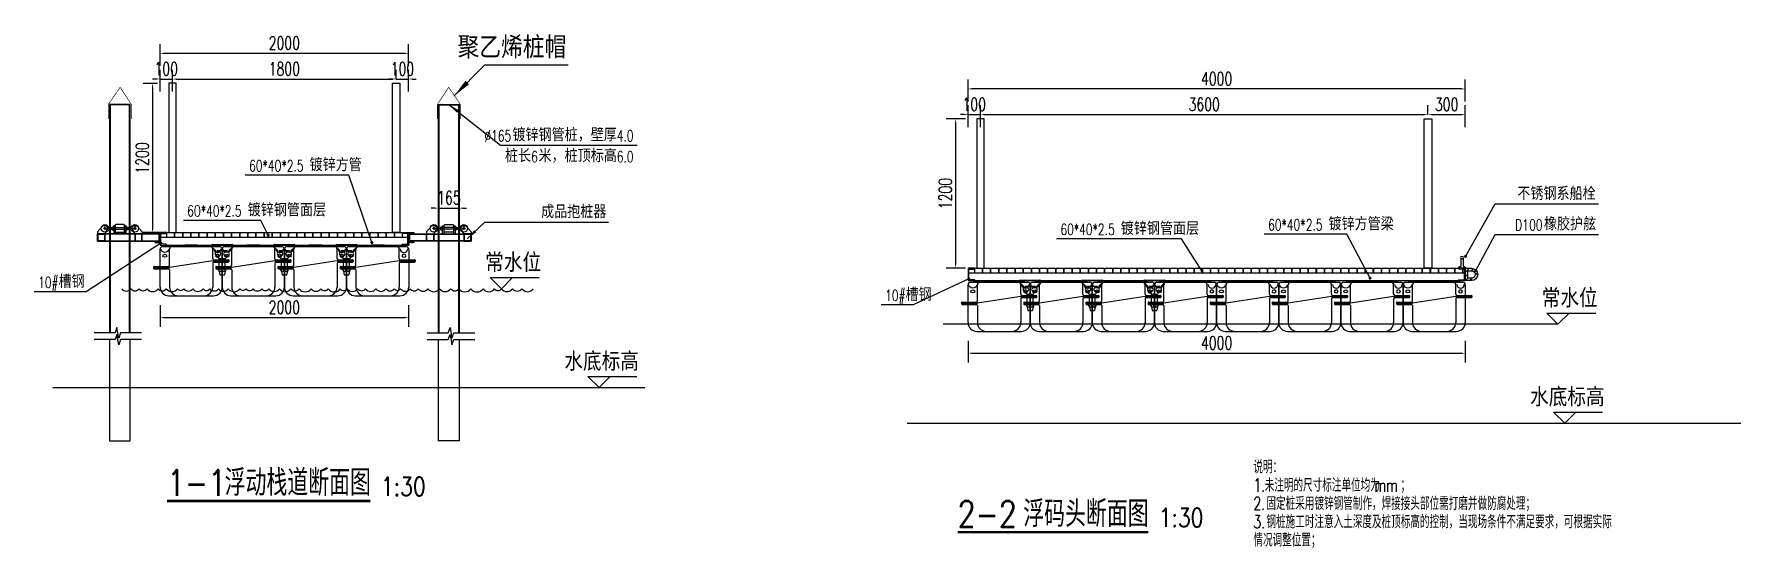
# Model space of a CAD drawing. Header units: millimetres. Extents: x 7263 to 319917, y -161937 to 156976.
# Drawn here: x 95591 to 109321, y 8465 to 12595 of the extents above; entities that cross this region are included whole.
import ezdxf

# ---------------------------------------------------------------- set-up
doc = ezdxf.new("R2010")
doc.units = ezdxf.units.MM
doc.header["$LTSCALE"] = 1000
doc.linetypes.add('ACAD_ISO03W100', pattern=[30, 12, -18])
for name, color, linetype in [('00-HATCH(填充)', 250, 'Continuous'), ('DIM_ELEV', 3, 'Continuous'), ('DIM_LEAD', 3, 'Continuous'), ('DIM_SYMB', 3, 'Continuous'), ('L-WATER水景', 5, 'Continuous'), ('PUB_DIM', 3, 'Continuous'), ('PUB_TEXT', 7, 'Continuous'), ('W-PLASTIC_RAILINGS塑木栏杆', 6, 'Continuous'), ('W-STEEL_FRAME钢架', 3, 'Continuous'), ('W-STEEL_KEEL钢龙骨', 5, 'Continuous'), ('ZJ', 251, 'Continuous'), ('水位', 102, 'Continuous'), ('钢架', 90, 'Continuous')]:
    doc.layers.add(name, color=color, linetype=linetype)
doc.styles.add('_TCH_DIM', font='SIMPLEX.shx', dxfattribs={"bigfont": 'hztxt.shx'})
doc.styles.get("Standard").update_dxf_attribs({"font": 'simplex.shx', "width": 0.8, "bigfont": 'hztxt.shx'})
doc.styles.add('STANDARD_T3', font='simplex.shx', dxfattribs={"width": 0.7, "bigfont": 'hztxt.shx'})
doc.dimstyles.new('W&&30', dxfattribs={"dimtxt": 105, "dimasz": 30, "dimexe": 75, "dimexo": 90, "dimgap": 30, "dimtad": 1, "dimdec": 0, "dimzin": 0, "dimdsep": 46, "dimtxsty": 'STANDARD_T3', "dimcen": 0.09, "dimclrd": 1, "dimclre": 1, "dimclrt": 7, "dimazin": 2, "dimtfac": 1, "dimtdec": 0, "dimtix": 1, "dimtmove": 2, "dimatfit": 3, "dimfxl": 0, "dimtolj": 1, "dimtzin": 0, "dimarcsym": 0})

# ---------------------------------------------------------------- blocks, each defined once
blk = doc.blocks.new('$matou$00000005')
for p, q in [((-250, 31, 0), (-250, 171, 0)), ((-230, 191, 0), (230, 191, 0)), ((-209, 193, 0), (208, 193, 0)), ((-209, 193, 0), (-209, 191, 0)), ((-174, 41, 0), (-174, 171, 0)), ((174, 95, 0), (174, 171, 0)), ((208, 193, 0), (208, 191, 0)), ((250, 171, 0), (250, 85, 0)), ((-302, 22, 0), (-174, 22, 0)), ((-298, 31, 0), (-184, 31, 0)), ((-298, 13, 0), (-184, 13, 0)), ((-250, -134, 0), (-250, 13, 0)), ((174, 76, 0), (-174, 22, 0)), ((-174, 3, 0), (-174, -134, 0)), ((174, 76, 0), (302, 76, 0)), ((174, 57, 0), (174, -134, 0)), ((184, 85, 0), (298, 85, 0)), ((184, 67, 0), (298, 67, 0)), ((250, 67, 0), (250, -134, 0)), ((-180, -204, 0), (180, -204, 0))]:
    blk.add_line(p, q)
at = {"ltscale": 0.5}
for p, q in [((-302, 27, 0), (-302, 17, 0)), ((302, 81, 0), (302, 71, 0))]:
    blk.add_line(p, q, dxfattribs=at)
for centre, radius, start, end in [((-230, 171, 0), 20, 90, 180), ((0, -1972, 0), 2175, 84.5043, 95.4957), ((-154, 171, 0), 20, 90, 180), ((154, 171, 0), 20, 0, 90), ((230, 171, 0), 20, 0, 90), ((-298, 17, 0), 4, 180, 270), ((-184, 41, 0), 10, 270, 0), ((-184, 3, 0), 10, 0, 90), ((184, 95, 0), 10, 180, 270), ((184, 57, 0), 10, 90, 180), ((298, 71, 0), 4, 270, 0), ((-180, -134, 0), 70, 180, 270), ((-104, -134, 0), 70, 180, 270), ((104, -134, 0), 70, 270, 0), ((180, -134, 0), 70, 270, 0)]:
    blk.add_arc(centre, radius, start, end)
for centre, start, end in [((-298, 27, 0), 90, 180), ((298, 81, 0), 0, 90)]:
    blk.add_arc(centre, 4, start, end, dxfattribs=at)
at = {"extrusion": (0, 0, -1)}
blk.add_ellipse((-212, 171, 0), major_axis=(-30.4, 0), ratio=0.921809, start_param=3.141593, end_param=6.283185, dxfattribs=at)
blk.add_ellipse((212, 172, 0), major_axis=(30.4, 0.1), ratio=0.921809, start_param=3.141593, end_param=6.283185)
blk.add_ellipse((-212, 117, 0), major_axis=(-16, 0), ratio=0.75)
blk.add_ellipse((212, 117, 0), major_axis=(16, 0), ratio=0.75, dxfattribs=at)
blk = doc.blocks.new('*U68')
blk.add_blockref('$matou$00000005', (0, 0, 0))
blk = doc.blocks.new('*U69')
at = {"color": 0, "linetype": 'ByBlock', "lineweight": -2, "transparency": 16777216}
for p in [(0, 0), (500, 0), (1000, 0), (1500, 0), (2000, 0), (2500, 0), (3000, 0), (3500, 0)]:
    blk.add_blockref('*U68', p, dxfattribs=at)
blk = doc.blocks.new('*U70')
for p, q in [((-86, 105), (-56, 78)), ((-79, 122), (79, 122)), ((-52, 58), (-52, 70)), ((-49, 31), (-28, 14)), ((-43, 75), (42, 75)), ((-24, -92), (-24, 6)), ((-19, 11), (19, 11)), ((24, -92), (24, 6)), ((49, 31), (28, 14)), ((52, 58), (52, 70)), ((86, 105), (56, 78)), ((-29, -83), (-29, -77)), ((-26, -74), (-24, -74)), ((-24, -92), (-18, -120)), ((-24, -92), (24, -92)), ((-16, -122), (16, -122)), ((-6, -83), (-6, -78)), ((6, -83), (6, -78)), ((24, -92), (18, -120)), ((26, -74), (24, -74)), ((29, -83), (29, -77))]:
    blk.add_line(p, q)
at = {"ltscale": 0.1}
for p, q in [((-18, -120), (-18, -122)), ((-18, -122), (-16, -122)), ((16, -122), (18, -122)), ((18, -120), (18, -122))]:
    blk.add_line(p, q, dxfattribs=at)
for centre, radius, start, end in [((-79, 112), 10, 90, 228.0009), ((-44, 48), 13.5, 126.5657, 231), ((-62, 70), 10, 0, 48.0009), ((-35, 32), 31.4, 56.4166, 122.8531), ((-43, 38), 10, 184.1479, 231), ((-34, 63), 31.4, 236.1381, 303.5569), ((-34, 6), 10, 0, 51), ((-25, 48), 13.5, 308.3696, 51.9011), ((25, 48), 13.5, 128.0989, 231.6304), ((35, 32), 31.3, 57.1287, 123.6019), ((34, 63), 31.4, 236.4385, 303.8665), ((34, 6), 10, 129, 180), ((42, 38), 10, 309, 355.8521), ((62, 70), 10, 131.9991, 180), ((44, 48), 13.5, 309, 53.4343), ((79, 112), 10, 311.9991, 90), ((-26, -77), 3, 90, 180), ((-16, -120), 2.5, 191.3099, 270), ((-3, -78), 3, 115.3769, 180), ((0, -84), 10, 64.6231, 115.3769), ((3, -78), 3, 0, 64.6231), ((16, -120), 2.5, 270, 348.6901), ((26, -77), 3, 0, 90)]:
    blk.add_arc(centre, radius, start, end)
for centre, major_axis, start_param, end_param in [((-23, -83), (0, -9), 4.712389, 6.115737), ((0, -83), (0, 9), 1.570796, 4.712389)]:
    blk.add_ellipse(centre, major_axis=major_axis, ratio=0.666667, start_param=start_param, end_param=end_param)
at = {"extrusion": (0, 0, -1)}
blk.add_ellipse((23, -83), major_axis=(0, -9), ratio=0.666667, start_param=4.712389, end_param=6.115737, dxfattribs=at)
blk = doc.blocks.new('*U97')
at = {"color": 0, "linetype": 'ByBlock', "lineweight": -2, "transparency": 16777216}
for p in [(0, 0), (500, 0), (1000, 0)]:
    blk.add_blockref('*U70', p, dxfattribs=at)
blk = doc.blocks.new('*D113')
at = {"color": 1, "lineweight": -2, "transparency": 16777216}
for p, q in [((103104, 10130), (103104, 9955)), ((103134, 10030), (107074, 10030)), ((107104, 10130), (107104, 9955))]:
    blk.add_line(p, q, dxfattribs=at)
at = {"color": 1, "transparency": 16777216}
for points in [[(103134, 10035), (103134, 10025), (103104, 10030)], [(107074, 10035), (107074, 10025), (107104, 10030)]]:
    blk.add_solid(points, dxfattribs=at)
at = {"layer": 'Defpoints', "color": 0, "transparency": 16777216}
for p in [(103104, 10713, 0), (107104, 10713, 0), (107104, 10030)]:
    blk.add_point(p, dxfattribs=at)
at = {"color": 7, "transparency": 16777216, "insert": (105104, 10113), "char_height": 105, "attachment_point": 5, "style": 'STANDARD_T3'}
blk.add_mtext('\\A1;4000', dxfattribs=at)
blk = doc.blocks.new('*D114')
at = {"color": 1, "lineweight": -2, "transparency": 16777216}
for p, q in [((103204, 11938), (103204, 12023)), ((103234, 11948), (106774, 11948)), ((106804, 11948), (106804, 12023))]:
    blk.add_line(p, q, dxfattribs=at)
at = {"color": 1, "transparency": 16777216}
for points in [[(103234, 11953), (103234, 11943), (103204, 11948)], [(106774, 11953), (106774, 11943), (106804, 11948)]]:
    blk.add_solid(points, dxfattribs=at)
at = {"layer": 'Defpoints', "color": 0, "transparency": 16777216}
for p in [(106804, 11948), (103204, 11848), (106804, 11913, 0)]:
    blk.add_point(p, dxfattribs=at)
at = {"color": 7, "transparency": 16777216, "insert": (105004, 12030), "char_height": 105, "attachment_point": 5, "style": 'STANDARD_T3'}
blk.add_mtext('\\A1;3600', dxfattribs=at)
blk = doc.blocks.new('*D150')
at = {"color": 1, "lineweight": -2, "transparency": 16777216}
for p, q in [((106804, 11948), (106804, 12023)), ((106834, 11948), (107074, 11948)), ((107104, 11848), (107104, 12023))]:
    blk.add_line(p, q, dxfattribs=at)
at = {"color": 1, "transparency": 16777216}
for points in [[(106834, 11953), (106834, 11943), (106804, 11948)], [(107074, 11953), (107074, 11943), (107104, 11948)]]:
    blk.add_solid(points, dxfattribs=at)
at = {"layer": 'Defpoints', "color": 0, "transparency": 16777216}
for p in [(107104, 11948), (106804, 11913, 0), (107104, 10713, 0)]:
    blk.add_point(p, dxfattribs=at)
at = {"color": 7, "transparency": 16777216, "insert": (106954, 12030), "char_height": 105, "attachment_point": 5, "style": 'STANDARD_T3'}
blk.add_mtext('\\A1;300', dxfattribs=at)
blk = doc.blocks.new('*D151')
at = {"color": 1, "lineweight": -2, "transparency": 16777216}
for p, q in [((103074, 11948), (103044, 11948)), ((103104, 11848), (103104, 12023)), ((103104, 11948), (103204, 11948)), ((103204, 11848), (103204, 12023)), ((103234, 11948), (103264, 11948))]:
    blk.add_line(p, q, dxfattribs=at)
at = {"color": 1, "transparency": 16777216}
for points in [[(103074, 11953), (103074, 11943), (103104, 11948)], [(103234, 11953), (103234, 11943), (103204, 11948)]]:
    blk.add_solid(points, dxfattribs=at)
at = {"layer": 'Defpoints', "color": 0, "transparency": 16777216}
for p in [(103204, 11948), (103104, 10713, 0), (103204, 10713, 0)]:
    blk.add_point(p, dxfattribs=at)
at = {"color": 7, "transparency": 16777216, "insert": (103154, 12030), "char_height": 105, "attachment_point": 5, "style": 'STANDARD_T3'}
blk.add_mtext('\\A1;100', dxfattribs=at)
blk = doc.blocks.new('*D152')
at = {"color": 1, "lineweight": -2, "transparency": 16777216}
for p, q in [((103084, 11913), (102929, 11913)), ((103004, 11883), (103004, 10743)), ((103084, 10713), (102929, 10713))]:
    blk.add_line(p, q, dxfattribs=at)
at = {"color": 1, "transparency": 16777216}
for points in [[(102999, 11883), (103009, 11883), (103004, 11913)], [(102999, 10743), (103009, 10743), (103004, 10713)]]:
    blk.add_solid(points, dxfattribs=at)
at = {"layer": 'Defpoints', "color": 0, "transparency": 16777216}
for p in [(103174, 11913, 0), (103004, 10713), (103174, 10713, 0)]:
    blk.add_point(p, dxfattribs=at)
at = {"color": 7, "transparency": 16777216, "insert": (102922, 11313), "char_height": 105, "attachment_point": 5, "rotation": 90, "style": 'STANDARD_T3'}
blk.add_mtext('\\A1;1200', dxfattribs=at)
blk = doc.blocks.new('*D112')
at = {"color": 1, "lineweight": -2, "transparency": 16777216}
for p, q in [((103104, 12054), (103104, 12229)), ((107104, 12054), (107104, 12229)), ((107074, 12154), (103134, 12154))]:
    blk.add_line(p, q, dxfattribs=at)
at = {"color": 1, "transparency": 16777216}
for points in [[(103134, 12159), (103134, 12149), (103104, 12154)], [(107074, 12159), (107074, 12149), (107104, 12154)]]:
    blk.add_solid(points, dxfattribs=at)
at = {"layer": 'Defpoints', "color": 0, "transparency": 16777216}
for p in [(103104, 12154), (103104, 10713, 0), (107104, 10713, 0)]:
    blk.add_point(p, dxfattribs=at)
at = {"color": 7, "transparency": 16777216, "insert": (105104, 12236), "char_height": 105, "attachment_point": 5, "style": 'STANDARD_T3'}
blk.add_mtext('\\A1;4000', dxfattribs=at)
blk = doc.blocks.new('*U98')
at = {"layer": 'W-STEEL_KEEL钢龙骨'}
blk.add_lwpolyline([(-30, 20), (30, 20), (30, -20), (-30, -20)], close=True, dxfattribs=at)
blk = doc.blocks.new('*U99')
at = {"layer": 'W-STEEL_KEEL钢龙骨', "color": 0, "linetype": 'ByBlock', "lineweight": -2, "transparency": 16777216}
for p in [(0, 0), (65.5, 0), (131, 0), (196.5, 0), (262, 0), (327.5, 0), (393, 0), (458.5, 0), (524, 0), (589.5, 0), (655, 0), (720.5, 0), (786, 0), (851.5, 0), (917, 0), (982.5, 0), (1048, 0), (1113.5, 0), (1179, 0), (1244.5, 0), (1310, 0), (1375.5, 0), (1441, 0), (1506.5, 0), (1572, 0), (1637.5, 0), (1703, 0), (1768.5, 0), (1834, 0), (1899.5, 0), (1965, 0), (2030.5, 0), (2096, 0), (2161.5, 0), (2227, 0), (2292.5, 0), (2358, 0), (2423.5, 0), (2489, 0), (2554.5, 0), (2620, 0), (2685.5, 0), (2751, 0), (2816.5, 0), (2882, 0), (2947.5, 0), (3013, 0), (3078.5, 0), (3144, 0), (3209.5, 0), (3275, 0), (3340.5, 0), (3406, 0), (3471.5, 0), (3537, 0), (3602.5, 0), (3668, 0), (3733.5, 0), (3799, 0), (3864.5, 0)]:
    blk.add_blockref('*U98', p, dxfattribs=at)
blk = doc.blocks.new('*U159')
blk.add_blockref('$matou$00000005', (0, 0, 0))
blk = doc.blocks.new('*U160')
at = {"color": 0, "linetype": 'ByBlock', "lineweight": -2, "transparency": 16777216}
for p in [(0, 0), (500, 0), (1000, 0), (1500, 0)]:
    blk.add_blockref('*U159', p, dxfattribs=at)
blk = doc.blocks.new('*U161')
for p, q in [((-86, 105), (-56, 78)), ((-79, 122), (79, 122)), ((-52, 58), (-52, 70)), ((-49, 31), (-28, 14)), ((-43, 75), (42, 75)), ((-24, -92), (-24, 6)), ((-19, 11), (19, 11)), ((24, -92), (24, 6)), ((49, 31), (28, 14)), ((52, 58), (52, 70)), ((86, 105), (56, 78)), ((-29, -83), (-29, -77)), ((-26, -74), (-24, -74)), ((-24, -92), (-18, -120)), ((-24, -92), (24, -92)), ((-16, -122), (16, -122)), ((-6, -83), (-6, -78)), ((6, -83), (6, -78)), ((24, -92), (18, -120)), ((26, -74), (24, -74)), ((29, -83), (29, -77))]:
    blk.add_line(p, q)
at = {"ltscale": 0.1}
for p, q in [((-18, -120), (-18, -122)), ((-18, -122), (-16, -122)), ((16, -122), (18, -122)), ((18, -120), (18, -122))]:
    blk.add_line(p, q, dxfattribs=at)
for centre, radius, start, end in [((-79, 112), 10, 90, 228.0009), ((-44, 48), 13.5, 126.5657, 231), ((-62, 70), 10, 0, 48.0009), ((-35, 32), 31.4, 56.4166, 122.8531), ((-43, 38), 10, 184.1479, 231), ((-34, 63), 31.4, 236.1381, 303.5569), ((-34, 6), 10, 0, 51), ((-25, 48), 13.5, 308.3696, 51.9011), ((25, 48), 13.5, 128.0989, 231.6304), ((35, 32), 31.3, 57.1287, 123.6019), ((34, 63), 31.4, 236.4385, 303.8665), ((34, 6), 10, 129, 180), ((42, 38), 10, 309, 355.8521), ((62, 70), 10, 131.9991, 180), ((44, 48), 13.5, 309, 53.4343), ((79, 112), 10, 311.9991, 90), ((-26, -77), 3, 90, 180), ((-16, -120), 2.5, 191.3099, 270), ((-3, -78), 3, 115.3769, 180), ((0, -84), 10, 64.6231, 115.3769), ((3, -78), 3, 0, 64.6231), ((16, -120), 2.5, 270, 348.6901), ((26, -77), 3, 0, 90)]:
    blk.add_arc(centre, radius, start, end)
for centre, major_axis, start_param, end_param in [((-23, -83), (0, -9), 4.712389, 6.115737), ((0, -83), (0, 9), 1.570796, 4.712389)]:
    blk.add_ellipse(centre, major_axis=major_axis, ratio=0.666667, start_param=start_param, end_param=end_param)
at = {"extrusion": (0, 0, -1)}
blk.add_ellipse((23, -83), major_axis=(0, -9), ratio=0.666667, start_param=4.712389, end_param=6.115737, dxfattribs=at)
blk = doc.blocks.new('*U164')
at = {"color": 0, "linetype": 'ByBlock', "lineweight": -2, "transparency": 16777216}
for p in [(0, 0), (500, 0), (1000, 0)]:
    blk.add_blockref('*U161', p, dxfattribs=at)
blk = doc.blocks.new('*D166')
at = {"color": 1, "lineweight": -2, "transparency": 16777216}
for p, q in [((96604, 10416), (96604, 10241)), ((96634, 10316), (98574, 10316)), ((98604, 10416), (98604, 10241))]:
    blk.add_line(p, q, dxfattribs=at)
at = {"color": 1, "transparency": 16777216}
for points in [[(96634, 10321), (96634, 10311), (96604, 10316)], [(98574, 10321), (98574, 10311), (98604, 10316)]]:
    blk.add_solid(points, dxfattribs=at)
at = {"layer": 'Defpoints', "color": 0, "transparency": 16777216}
for p in [(96604, 10999, 0), (98604, 10999, 0), (98604, 10316)]:
    blk.add_point(p, dxfattribs=at)
at = {"color": 7, "transparency": 16777216, "insert": (97604, 10399), "char_height": 105, "attachment_point": 5, "style": 'STANDARD_T3'}
blk.add_mtext('\\A1;2000', dxfattribs=at)
blk = doc.blocks.new('*D167')
at = {"color": 1, "lineweight": -2, "transparency": 16777216}
for p, q in [((96704, 12234), (96704, 12309)), ((96734, 12234), (98474, 12234)), ((98504, 12234), (98504, 12309))]:
    blk.add_line(p, q, dxfattribs=at)
at = {"color": 1, "transparency": 16777216}
for points in [[(96734, 12239), (96734, 12229), (96704, 12234)], [(98474, 12239), (98474, 12229), (98504, 12234)]]:
    blk.add_solid(points, dxfattribs=at)
at = {"layer": 'Defpoints', "color": 0, "transparency": 16777216}
for p in [(98504, 12234), (96704, 12199, 0), (98504, 12199, 0)]:
    blk.add_point(p, dxfattribs=at)
at = {"color": 7, "transparency": 16777216, "insert": (97604, 12316), "char_height": 105, "attachment_point": 5, "style": 'STANDARD_T3'}
blk.add_mtext('\\A1;1800', dxfattribs=at)
blk = doc.blocks.new('*D168')
at = {"color": 1, "lineweight": -2, "transparency": 16777216}
for p, q in [((98474, 12234), (98444, 12234)), ((98504, 12234), (98504, 12309)), ((98504, 12234), (98604, 12234)), ((98604, 12134), (98604, 12309)), ((98634, 12234), (98664, 12234))]:
    blk.add_line(p, q, dxfattribs=at)
at = {"color": 1, "transparency": 16777216}
for points in [[(98474, 12239), (98474, 12229), (98504, 12234)], [(98634, 12239), (98634, 12229), (98604, 12234)]]:
    blk.add_solid(points, dxfattribs=at)
at = {"layer": 'Defpoints', "color": 0, "transparency": 16777216}
for p in [(98604, 12234), (98504, 12199, 0), (98604, 10999, 0)]:
    blk.add_point(p, dxfattribs=at)
at = {"color": 7, "transparency": 16777216, "insert": (98554, 12316), "char_height": 105, "attachment_point": 5, "style": 'STANDARD_T3'}
blk.add_mtext('\\A1;100', dxfattribs=at)
blk = doc.blocks.new('*D169')
at = {"color": 1, "lineweight": -2, "transparency": 16777216}
for p, q in [((96574, 12234), (96544, 12234)), ((96604, 12134), (96604, 12309)), ((96604, 12234), (96704, 12234)), ((96704, 12134), (96704, 12309)), ((96734, 12234), (96764, 12234))]:
    blk.add_line(p, q, dxfattribs=at)
at = {"color": 1, "transparency": 16777216}
for points in [[(96574, 12239), (96574, 12229), (96604, 12234)], [(96734, 12239), (96734, 12229), (96704, 12234)]]:
    blk.add_solid(points, dxfattribs=at)
at = {"layer": 'Defpoints', "color": 0, "transparency": 16777216}
for p in [(96704, 12234), (96604, 10999, 0), (96704, 10999, 0)]:
    blk.add_point(p, dxfattribs=at)
at = {"color": 7, "transparency": 16777216, "insert": (96654, 12316), "char_height": 105, "attachment_point": 5, "style": 'STANDARD_T3'}
blk.add_mtext('\\A1;100', dxfattribs=at)
blk = doc.blocks.new('*D170')
at = {"color": 1, "lineweight": -2, "transparency": 16777216}
for p, q in [((96584, 12199), (96469, 12199)), ((96544, 12169), (96544, 11029)), ((96584, 10999), (96469, 10999))]:
    blk.add_line(p, q, dxfattribs=at)
at = {"color": 1, "transparency": 16777216}
for points in [[(96539, 12169), (96549, 12169), (96544, 12199)], [(96539, 11029), (96549, 11029), (96544, 10999)]]:
    blk.add_solid(points, dxfattribs=at)
at = {"layer": 'Defpoints', "color": 0, "transparency": 16777216}
for p in [(96674, 12199, 0), (96544, 10999), (96674, 10999, 0)]:
    blk.add_point(p, dxfattribs=at)
at = {"color": 7, "transparency": 16777216, "insert": (96461, 11599), "char_height": 105, "attachment_point": 5, "rotation": 90, "style": 'STANDARD_T3'}
blk.add_mtext('\\A1;1200', dxfattribs=at)
blk = doc.blocks.new('*D171')
at = {"layer": 'Defpoints', "color": 0, "transparency": 16777216}
for p in [(99010, 11196), (98845, 11063, 0), (99010, 11063, 0)]:
    blk.add_point(p, dxfattribs=at)
at = {"layer": 'PUB_DIM', "color": 1, "lineweight": -2, "transparency": 16777216}
for p, q in [((98845, 11153), (98845, 11271)), ((99010, 11153), (99010, 11271)), ((98815, 11196), (98785, 11196)), ((98845, 11196), (99010, 11196)), ((99040, 11196), (99070, 11196))]:
    blk.add_line(p, q, dxfattribs=at)
at = {"layer": 'PUB_DIM', "color": 1, "transparency": 16777216}
for points in [[(98815, 11201), (98815, 11191), (98845, 11196)], [(99040, 11201), (99040, 11191), (99010, 11196)]]:
    blk.add_solid(points, dxfattribs=at)
at = {"layer": 'PUB_DIM', "color": 7, "transparency": 16777216, "insert": (98928, 11279), "char_height": 105, "attachment_point": 5, "style": 'STANDARD_T3'}
blk.add_mtext('\\A1;165', dxfattribs=at)
blk = doc.blocks.new('*D165')
at = {"color": 1, "lineweight": -2, "transparency": 16777216}
for p, q in [((96604, 12340), (96604, 12515)), ((98604, 12340), (98604, 12515)), ((98574, 12440), (96634, 12440))]:
    blk.add_line(p, q, dxfattribs=at)
at = {"color": 1, "transparency": 16777216}
for points in [[(96634, 12445), (96634, 12435), (96604, 12440)], [(98574, 12445), (98574, 12435), (98604, 12440)]]:
    blk.add_solid(points, dxfattribs=at)
at = {"layer": 'Defpoints', "color": 0, "transparency": 16777216}
for p in [(96604, 12440), (96604, 10999), (98604, 10999)]:
    blk.add_point(p, dxfattribs=at)
at = {"color": 7, "transparency": 16777216, "insert": (97604, 12523), "char_height": 105, "attachment_point": 5, "style": 'STANDARD_T3'}
blk.add_mtext('\\A1;2000', dxfattribs=at)
blk = doc.blocks.new('*U162')
at = {"layer": 'W-STEEL_KEEL钢龙骨'}
blk.add_lwpolyline([(-30, 20), (30, 20), (30, -20), (-30, -20)], close=True, dxfattribs=at)
blk = doc.blocks.new('*U163')
at = {"layer": 'W-STEEL_KEEL钢龙骨', "color": 0, "linetype": 'ByBlock', "lineweight": -2, "transparency": 16777216}
for p in [(0, 0), (65.5, 0), (131, 0), (196.5, 0), (262, 0), (327.5, 0), (393, 0), (458.5, 0), (524, 0), (589.5, 0), (655, 0), (720.5, 0), (786, 0), (851.5, 0), (917, 0), (982.5, 0), (1048, 0), (1113.5, 0), (1179, 0), (1244.5, 0), (1310, 0), (1375.5, 0), (1441, 0), (1506.5, 0), (1572, 0), (1637.5, 0), (1703, 0), (1768.5, 0), (1834, 0)]:
    blk.add_blockref('*U162', p, dxfattribs=at)
blk = doc.blocks.new('$matou$00000095')
h = blk.add_hatch()
h.set_pattern_fill('橡胶', color=256, scale=10)
h.set_pattern_definition([(45, (1572590.572, -1226097.1), (-25.00000067, 25.00000067), []), (135, (1572646.23, -1226097.1), (-25.00000067, -25.00000067), [8, -27.35534])])
edge = h.paths.add_edge_path(flags=16)
edge.add_line((0, -45), (-45, -45))
edge.add_line((-45, -45), (-45, 45))
edge.add_line((-45, 45), (0, 45))
edge.add_arc((0, 0), 45, -90, 90, ccw=False)
edge = h.paths.add_edge_path()
edge.add_line((0, -75), (-75, -75))
edge.add_line((-75, -75), (-75, 75))
edge.add_line((-75, 75), (0, 75))
edge.add_arc((0, 0), 75, -90, 90, ccw=False)
at = {"elevation": 0}
for points in [[(0, -75), (-75, -75), (-75, 75), (0, 75, -1)], [(0, -45), (-45, -45), (-45, 45), (0, 45, -1)]]:
    blk.add_lwpolyline(points, format="xyb", close=True, dxfattribs=at)
blk = doc.blocks.new('$槽钢$00000003')
blk.add_line((0, -40, 0), (14, -40, 0))
at = {"elevation": 0}
blk.add_lwpolyline([(-22, -40), (-22, 40), (21, 40), (21, 37, -0.414214), (17, 33), (-9, 30, 0.359705), (-17, 22), (-17, -22, 0.37078), (-9, -30), (17, -33, -0.414214), (21, -37), (21, -40)], format="xyb", close=True, dxfattribs=at)
blk = doc.blocks.new('$matou$00000054')
at = {"layer": '钢架', "elevation": 0}
blk.add_lwpolyline([(7.5, 29.5), (7.5, -27.5, 0.4142136), (12.5, -32.5), (12.5, -32.5, -0.4142136), (27.5, -47.5), (-27.5, -47.5), (-27.5, -47.5, -0.4142136), (-12.5, -32.5), (-12.5, -32.5, 0.4142136), (-7.5, -27.5), (-7.5, 29.5)], format="xyb", dxfattribs=at)
at = {"layer": '钢架', "extrusion": (0, 0, -1)}
blk.add_ellipse((0, 37.5, 0), major_axis=(12.5, 0), ratio=0.8, dxfattribs=at)

msp = doc.modelspace()

# ---------------------------------------------------------------- linework, layer by layer
for p, q in [((96215.3, 11025.8, 0), (96215.3, 11039.8, 0)), ((96217.3, 11038.3, 0), (96224.3, 11038.3, 0)), ((96224.3, 11027.3, 0), (96217.3, 11027.3, 0)), ((96228.3, 11031.8, 0), (96224.3, 11035.1, 0)), ((96228.3, 11029.5, 0), (96224.3, 11032.8, 0)), ((96241.3, 11054.3, 0), (96231.3, 11054.3, 0)), ((96334.3, 11031.8, 0), (96338.3, 11035.1, 0)), ((96334.3, 11029.5, 0), (96338.3, 11032.8, 0)), ((96345.3, 11038.3, 0), (96338.3, 11038.3, 0)), ((96338.3, 11027.3, 0), (96345.3, 11027.3, 0)), ((98863.6, 11038.3, 0), (98870.6, 11038.3, 0)), ((98870.6, 11027.3, 0), (98863.6, 11027.3, 0)), ((98874.6, 11031.8, 0), (98870.6, 11035.1, 0)), ((98874.6, 11029.5, 0), (98870.6, 11032.8, 0)), ((98967.6, 11054.3, 0), (98977.6, 11054.3, 0)), ((98980.6, 11031.8, 0), (98984.6, 11035.1, 0)), ((98980.6, 11029.5, 0), (98984.6, 11032.8, 0)), ((98991.6, 11038.3, 0), (98984.6, 11038.3, 0)), ((98984.6, 11027.3, 0), (98991.6, 11027.3, 0)), ((98993.6, 11025.8, 0), (98993.6, 11039.8, 0))]:
    msp.add_line(p, q)
at = {"color": 1}
for p, q in [((96231.3, 11040.3, 0), (96241.3, 11040.3, 0)), ((96231.3, 11026.3, 0), (96241.3, 11026.3, 0)), ((96331.3, 11040.3, 0), (96321.3, 11040.3, 0)), ((96321.3, 11026.3, 0), (96331.3, 11026.3, 0)), ((98877.6, 11040.3, 0), (98887.6, 11040.3, 0)), ((98887.6, 11026.3, 0), (98877.6, 11026.3, 0)), ((98977.6, 11040.3, 0), (98967.6, 11040.3, 0)), ((98977.6, 11026.3, 0), (98967.6, 11026.3, 0))]:
    msp.add_line(p, q, dxfattribs=at)
at = {"color": 6, "linetype": 'ACAD_ISO03W100'}
for p, q in [((96231.3, 11039.3, 0), (96331.3, 11039.3, 0)), ((96231.3, 11027.3, 0), (96331.3, 11027.3, 0)), ((98977.6, 11039.3, 0), (98877.6, 11039.3, 0)), ((98977.6, 11027.3, 0), (98877.6, 11027.3, 0))]:
    msp.add_line(p, q, dxfattribs=at)
at = {"color": 2}
for p, q in [((96241.3, 11033.3, 0), (96231.3, 11033.3, 0)), ((96331.3, 11033.3, 0), (96321.3, 11033.3, 0)), ((98877.6, 11033.3, 0), (98887.6, 11033.3, 0)), ((98967.6, 11033.3, 0), (98977.6, 11033.3, 0))]:
    msp.add_line(p, q, dxfattribs=at)
at = {"color": 4}
for p, q in [((96347.3, 11038.8, 0), (96350.3, 11038.8, 0)), ((96347.3, 11032.8, 0), (96351.3, 11032.8, 0)), ((96350.3, 11026.8, 0), (96347.3, 11026.8, 0)), ((98861.6, 11032.8, 0), (98857.6, 11032.8, 0)), ((98861.6, 11038.8, 0), (98858.6, 11038.8, 0)), ((98858.6, 11026.8, 0), (98861.6, 11026.8, 0))]:
    msp.add_line(p, q, dxfattribs=at)
at = {"color": 253}
for p, q in [((95740.4, 9753.1), (100504.5, 9753.1)), ((102615.2, 9467), (109321.1, 9467))]:
    msp.add_line(p, q, dxfattribs=at)
at = {"const_width": 5, "elevation": 0}
for points in [[(96373.8, 11912.3), (96373.8, 12029.3), (96282.7, 12167.4), (96188.8, 12029.3), (96188.8, 11912.3)], [(98835.1, 11912.3), (98835.1, 12029.3), (98926.2, 12167.4), (99020.1, 12029.3), (99020.1, 11912.3)]]:
    msp.add_lwpolyline(points, dxfattribs=at)
at = {"elevation": 0}
for points in [[(96217.3, 11021.3), (96224.3, 11021.3), (96224.3, 11022.3), (96228.3, 11022.3), (96228.3, 11043.3), (96224.3, 11043.3), (96224.3, 11022.3), (96224.3, 11044.3), (96217.3, 11044.3, 0.6666667), (96217.3, 11038.3, 0.3636364), (96217.3, 11027.3, 0.6666667)], [(96313.8, 11063.3), (96248.8, 11063.3, 0.4142136), (96243.8, 11058.3), (96243.8, 11008.3, 0.4142136), (96248.8, 11003.3), (96313.8, 11003.3, 0.4142136), (96318.8, 11008.3), (96318.8, 11058.3, 0.4142136)], [(96345.3, 11021.3), (96338.3, 11021.3), (96338.3, 11022.3), (96334.3, 11022.3), (96334.3, 11043.3), (96338.3, 11043.3), (96338.3, 11022.3), (96338.3, 11044.3), (96345.3, 11044.3, -0.6666667), (96345.3, 11038.3, -0.3636364), (96345.3, 11027.3, -0.6666667)], [(98863.6, 11021.3), (98870.6, 11021.3), (98870.6, 11022.3), (98874.6, 11022.3), (98874.6, 11043.3), (98870.6, 11043.3), (98870.6, 11022.3), (98870.6, 11044.3), (98863.6, 11044.3, 0.6666667), (98863.6, 11038.3, 0.3636364), (98863.6, 11027.3, 0.6666667)], [(98895.1, 11063.3), (98960.1, 11063.3, -0.4142136), (98965.1, 11058.3), (98965.1, 11008.3, -0.4142136), (98960.1, 11003.3), (98895.1, 11003.3, -0.4142136), (98890.1, 11008.3), (98890.1, 11058.3, -0.4142136)], [(98991.6, 11021.3), (98984.6, 11021.3), (98984.6, 11022.3), (98980.6, 11022.3), (98980.6, 11043.3), (98984.6, 11043.3), (98984.6, 11022.3), (98984.6, 11044.3), (98991.6, 11044.3, -0.6666667), (98991.6, 11038.3, -0.3636364), (98991.6, 11027.3, -0.6666667)]]:
    msp.add_lwpolyline(points, format="xyb", close=True, dxfattribs=at)
for points in [[(96215.3, 11024.3), (96215.3, 11027.3), (96215.3, 11038.3), (96215.3, 11041.3)], [(96347.3, 11024.3), (96347.3, 11027.3), (96347.3, 11038.3), (96347.3, 11041.3)], [(96351.3, 11027.8), (96349.3, 11025.8), (96349.3, 11039.8), (96351.3, 11037.8)], [(98857.6, 11027.8), (98859.6, 11025.8), (98859.6, 11039.8), (98857.6, 11037.8)], [(98861.6, 11024.3), (98861.6, 11027.3), (98861.6, 11038.3), (98861.6, 11041.3)], [(98993.6, 11024.3), (98993.6, 11027.3), (98993.6, 11038.3), (98993.6, 11041.3)]]:
    msp.add_lwpolyline(points, close=True, dxfattribs=at)
for points in [[(96228.3, 11046.3), (96228.3, 11018.3), (96231.3, 11018.3), (96231.3, 11046.3), (96228.3, 11046.3), (96228.3, 11045.3)], [(96334.3, 11046.3), (96334.3, 11018.3), (96331.3, 11018.3), (96331.3, 11046.3), (96334.3, 11046.3), (96334.3, 11045.3)], [(96349.3, 11025.8), (96347.3, 11025.8), (96347.3, 11039.8), (96349.3, 11039.8)], [(98859.6, 11025.8), (98861.6, 11025.8), (98861.6, 11039.8), (98859.6, 11039.8)], [(98874.6, 11046.3), (98874.6, 11018.3), (98877.6, 11018.3), (98877.6, 11046.3), (98874.6, 11046.3), (98874.6, 11045.3)], [(98980.6, 11046.3), (98980.6, 11018.3), (98977.6, 11018.3), (98977.6, 11046.3), (98980.6, 11046.3), (98980.6, 11045.3)]]:
    msp.add_lwpolyline(points, dxfattribs=at)
at = {"lineweight": -3}
for centre in [(96161.2, 11033.3, 0), (96401.4, 11033.3, 0), (98807.4, 11033.3, 0), (99047.7, 11033.3, 0)]:
    msp.add_circle(centre, 30, dxfattribs=at)
at = {"layer": '00-HATCH(填充)', "color": 0, "lineweight": -3, "ltscale": 0.5}
for p, q in [((96173.7, 11033.3, 0), (96148.7, 11033.3, 0)), ((96161.2, 11045.8, 0), (96161.2, 11020.8, 0)), ((96388.9, 11033.3, 0), (96413.9, 11033.3, 0)), ((96401.4, 11045.8, 0), (96401.4, 11020.8, 0)), ((98819.9, 11033.3, 0), (98794.9, 11033.3, 0)), ((98807.4, 11045.8, 0), (98807.4, 11020.8, 0)), ((99035.2, 11033.3, 0), (99060.2, 11033.3, 0)), ((99047.7, 11045.8, 0), (99047.7, 11020.8, 0))]:
    msp.add_line(p, q, dxfattribs=at)
at = {"layer": '00-HATCH(填充)', "color": 0, "lineweight": -3}
for centre in [(96161.2, 11033.3, 0), (96401.4, 11033.3, 0), (98807.4, 11033.3, 0), (99047.7, 11033.3, 0)]:
    msp.add_circle(centre, 6, dxfattribs=at)
at = {"layer": 'DIM_ELEV'}
for p, q in [((99349.9, 10548.2), (99259.9, 10638.2)), ((99259.9, 10638.2), (99655, 10638.2)), ((99349.9, 10548.2), (99439.9, 10638.2)), ((107849.5, 10262.1), (107759.5, 10352.1)), ((107759.5, 10352.1), (108154.6, 10352.1)), ((107849.5, 10262.1), (107939.5, 10352.1)), ((100135.7, 9753.1), (100045.7, 9843.1)), ((100045.7, 9843.1), (100440.8, 9843.1)), ((100135.7, 9753.1), (100225.7, 9843.1)), ((107904.2, 9467), (107814.2, 9557)), ((107814.2, 9557), (108209.3, 9557)), ((107904.2, 9467), (107994.2, 9557))]:
    msp.add_line(p, q, dxfattribs=at)
at = {"layer": 'DIM_LEAD'}
for p, q in [((98970.6, 12098.4), (99215.7, 12348)), ((99215.7, 12348), (99887.6, 12348)), ((98927.6, 12029.3), (99343.8, 11701.4)), ((99343.8, 11701.4), (100442.3, 11701.4)), ((98122.7, 11460.3), (97289.3, 11460.3)), ((98308.1, 10919.6), (98122.7, 11460.3)), ((107105.9, 10808.2), (107345.9, 11229.7)), ((107345.9, 11229.7), (108176.2, 11229.7)), ((97415.4, 11097.6), (96791.7, 11097.6)), ((97474.2, 10979.3), (97415.4, 11097.6)), ((99075.8, 10949.3), (99216.7, 11083.8)), ((99216.7, 11083.8), (100212, 11083.8)), ((106152.6, 10985.8), (105486.3, 10985.8)), ((106337.9, 10633.4), (106152.6, 10985.8)), ((107187.9, 10695.7), (107345.9, 10985)), ((107345.9, 10985), (108176.2, 10985)), ((96610.7, 10914), (96010.2, 10523.2)), ((104820.7, 10948.8), (103815.1, 10948.8)), ((104986.2, 10693.2), (104820.7, 10948.8)), ((103110.3, 10627.9), (102663, 10418.1)), ((96010.2, 10523.2), (95591.3, 10523.2)), ((102663, 10418.1), (102404.8, 10418.1))]:
    msp.add_line(p, q, dxfattribs=at)
for points in [[(98970.6, 12098.4, 0, 40, 0), (99075.7, 12205.4, 0, 0, 0)], [(98927.6, 12029.3, 0, 24, 0), (98998.3, 11973.6, 0, 0, 0)], [(99075.8, 10949.3, 0, 24, 0), (99140.9, 11011.5, 0, 0, 0)]]:
    msp.add_lwpolyline(points, format="xyseb", dxfattribs=at)
at = {"layer": 'DIM_LEAD', "const_width": 12}
for points in [[(97476.9, 10974, 1), (97471.5, 10984.7, 1)], [(96615.7, 10917.3, 1), (96605.7, 10910.8, 1)], [(98310, 10913.9, 1), (98306.1, 10925.2, 1)], [(107102.9, 10803, 1), (107108.9, 10813.4, 1)], [(103115.7, 10630.4, 1), (103104.8, 10625.3, 1)], [(104989.5, 10688.1, 1), (104983, 10698.2, 1)], [(106340.7, 10628.1, 1), (106335.1, 10638.7, 1)], [(107185.1, 10690.4, 1), (107190.8, 10701, 1)]]:
    msp.add_lwpolyline(points, format="xyb", close=True, dxfattribs=at)
at = {"layer": 'DIM_SYMB', "linetype": 'Continuous'}
for points in [[(96455.8, 10194.1), (96287.1, 10194.1), (96271.8, 10152.1), (96257, 10236.1), (96242.1, 10194.1), (96073.4, 10194.1)], [(96455.8, 10138.8), (96287.1, 10138.8), (96271.8, 10096.8), (96257, 10180.8), (96242.1, 10138.8), (96073.4, 10138.8)], [(98753.1, 10194.1), (98921.8, 10194.1), (98937, 10236.1), (98951.9, 10152.1), (98966.8, 10194.1), (99135.4, 10194.1)], [(98753.1, 10138.8), (98921.8, 10138.8), (98937, 10180.8), (98951.9, 10096.8), (98966.8, 10138.8), (99135.4, 10138.8)]]:
    msp.add_lwpolyline(points, dxfattribs=at)
at = {"layer": 'DIM_SYMB', "const_width": 21}
for points in [[(96660.2, 8841.7), (98297.2, 8841.7)], [(103020.6, 8591.4), (104553.6, 8591.4)]]:
    msp.add_lwpolyline(points, dxfattribs=at)
at = {"layer": 'L-WATER水景'}
msp.add_lwpolyline([(107849.5, 10262.1), (102903.8, 10262.1)], dxfattribs=at)
at = {"layer": 'W-PLASTIC_RAILINGS塑木栏杆', "elevation": 0}
for points in [[(96674.4, 10999.3), (96734.4, 10999.3), (96734.4, 12199.3), (96674.4, 12199.3)], [(98534.4, 10999.3), (98474.4, 10999.3), (98474.4, 12199.3), (98534.4, 12199.3)], [(103174, 10713.2), (103234, 10713.2), (103234, 11913.2), (103174, 11913.2)], [(106834, 10713.2), (106774, 10713.2), (106774, 11913.2), (106834, 11913.2)]]:
    msp.add_lwpolyline(points, close=True, dxfattribs=at)
at = {"layer": 'W-STEEL_FRAME钢架'}
for p, q in [((96336.3, 10989.3, 0), (96226.3, 10989.3, 0)), ((96231.3, 11054.3, 0), (96231.3, 10994.3, 0)), ((96241.3, 10994.3, 0), (96241.3, 11054.3, 0)), ((96331.3, 10994.3, 0), (96331.3, 11054.3, 0)), ((98872.6, 10989.3, 0), (98982.6, 10989.3, 0)), ((98877.6, 10994.3, 0), (98877.6, 11054.3, 0)), ((98967.6, 10994.3, 0), (98967.6, 11054.3, 0)), ((98977.6, 11054.3, 0), (98977.6, 10994.3, 0))]:
    msp.add_line(p, q, dxfattribs=at)
at = {"layer": 'W-STEEL_FRAME钢架', "elevation": 0}
for points in [[(96161.2, 10989.3), (96183.9, 11036.1, 0.2679525), (96183.6, 11041.1), (96176.1, 11052.1, 0.2493247), (96172, 11054.3), (96148.2, 11054.3, 0.1989124), (96144.7, 11052.9), (96101.2, 11006.8), (96101.2, 10989.3)], [(96401.4, 10989.3), (96378.6, 11036.1, -0.2679525), (96379, 11041.1), (96386.5, 11052.1, -0.2493247), (96390.6, 11054.3), (96414.4, 11054.3, -0.1989124), (96417.9, 11052.9), (96461.4, 11006.8), (96461.4, 10989.3)], [(96658.2, 10999.3), (96604.4, 10999.3), (96604.4, 10899.3), (96658.2, 10899.3), (96658.2, 10902, 0.3988949), (96654.6, 10905.8), (96616.6, 10907.8, -0.3988949), (96610.7, 10914), (96610.7, 10984.7, -0.3988949), (96616.6, 10990.9), (96654.6, 10992.9, 0.3988949), (96658.2, 10996.7)], [(98550.7, 10999.3), (98604.4, 10999.3), (98604.4, 10899.3), (98550.7, 10899.3), (98550.7, 10902, -0.3988949), (98554.2, 10905.8), (98592.3, 10907.8, 0.3988949), (98598.2, 10914), (98598.2, 10984.7, 0.3988949), (98592.3, 10990.9), (98554.2, 10992.9, -0.3988949), (98550.7, 10996.7)], [(98807.4, 10989.3), (98830.2, 11036.1, 0.2679525), (98829.9, 11041.1), (98822.4, 11052.1, 0.2493247), (98818.3, 11054.3), (98794.5, 11054.3, 0.1989124), (98791, 11052.9), (98747.4, 11006.8), (98747.4, 10989.3)], [(99047.7, 10989.3), (99024.9, 11036.1, -0.2679525), (99025.3, 11041.1), (99032.8, 11052.1, -0.2493247), (99036.9, 11054.3), (99060.6, 11054.3, -0.1989124), (99064.2, 11052.9), (99107.7, 11006.8), (99107.7, 10989.3)], [(103157.8, 10713.2), (103104, 10713.2), (103104, 10613.2), (103157.8, 10613.2), (103157.8, 10615.9, 0.3988949), (103154.2, 10619.6), (103116.2, 10621.6, -0.3988949), (103110.3, 10627.9), (103110.3, 10698.5, -0.3988949), (103116.2, 10704.7), (103154.2, 10706.7, 0.3988949), (103157.8, 10710.5)], [(107050.3, 10713.2), (107104, 10713.2), (107104, 10613.2), (107050.3, 10613.2), (107050.3, 10615.9, -0.3988949), (107053.8, 10619.6), (107091.8, 10621.6, 0.3988949), (107097.8, 10627.9), (107097.8, 10698.5, 0.3988949), (107091.8, 10704.7), (107053.8, 10706.7, -0.3988949), (107050.3, 10710.5)]]:
    msp.add_lwpolyline(points, format="xyb", close=True, dxfattribs=at)
for points in [[(96599.4, 10989.3), (96101.2, 10989.3), (96101.2, 10929.3), (96599.4, 10929.3)], [(96101.2, 10989.3), (96161.2, 10989.3), (96161.2, 10929.3), (96101.2, 10929.3)], [(96596.4, 10986.3), (96104.2, 10986.3), (96104.2, 10932.3), (96596.4, 10932.3)], [(96104.2, 10986.3), (96158.2, 10986.3), (96158.2, 10932.3), (96104.2, 10932.3)], [(96461.4, 10989.3), (96401.4, 10989.3), (96401.4, 10929.3), (96461.4, 10929.3)], [(96458.4, 10986.3), (96404.4, 10986.3), (96404.4, 10932.3), (96458.4, 10932.3)], [(98609.4, 10989.3), (99107.7, 10989.3), (99107.7, 10929.3), (98609.4, 10929.3)], [(98612.4, 10986.3), (99104.7, 10986.3), (99104.7, 10932.3), (98612.4, 10932.3)], [(98747.4, 10989.3), (98807.4, 10989.3), (98807.4, 10929.3), (98747.4, 10929.3)], [(98750.4, 10986.3), (98804.4, 10986.3), (98804.4, 10932.3), (98750.4, 10932.3)], [(99107.7, 10989.3), (99047.7, 10989.3), (99047.7, 10929.3), (99107.7, 10929.3)], [(99104.7, 10986.3), (99050.7, 10986.3), (99050.7, 10932.3), (99104.7, 10932.3)], [(96604.4, 10899.3), (98604.4, 10899.3), (98604.4, 10959.3), (96604.4, 10959.3)], [(103104, 10613.2), (107104, 10613.2), (107104, 10673.2), (103104, 10673.2)]]:
    msp.add_lwpolyline(points, close=True, dxfattribs=at)
for points in [[(96331.3, 11054.3), (96321.3, 11054.3), (96321.3, 10994.3, -0.4142136), (96316.3, 10989.3)], [(98877.6, 11054.3), (98887.6, 11054.3), (98887.6, 10994.3, 0.4142136), (98892.6, 10989.3)]]:
    msp.add_lwpolyline(points, format="xyb", dxfattribs=at)
at = {"layer": 'W-STEEL_FRAME钢架'}
for centre, start, end in [((96226.3, 10994.3, 0), 270, 0), ((96246.3, 10994.3, 0), 180, 270), ((96336.3, 10994.3, 0), 180, 270), ((98872.6, 10994.3, 0), 270, 0), ((98962.6, 10994.3, 0), 270, 0), ((98982.6, 10994.3, 0), 180, 270)]:
    msp.add_arc(centre, 5, start, end, dxfattribs=at)
at = {"layer": 'ZJ', "color": 1, "linetype": 'Continuous', "elevation": 0}
for points in [[(96363.8, 10194.1), (96363.8, 12029.3), (96198.8, 12029.3), (96198.8, 10194.1)], [(96359.8, 10194.1), (96359.8, 12025.3), (96202.8, 12025.3), (96202.8, 10194.1)], [(98845.1, 10194.1), (98845.1, 12029.3), (99010.1, 12029.3), (99010.1, 10194.1)], [(98849.1, 10194.1), (98849.1, 12025.3), (99006.1, 12025.3), (99006.1, 10194.1)], [(96198.8, 10138.8), (96198.8, 9326.5), (96363.8, 9326.5), (96363.8, 10138.8)], [(99010.1, 10138.8), (99010.1, 9326.5), (98845.1, 9326.5), (98845.1, 10138.8)]]:
    msp.add_lwpolyline(points, dxfattribs=at)
at = {"layer": '水位', "color": 4, "elevation": 0}
msp.add_lwpolyline([(96296.8, 10548.2, 0.5205671), (96370.9, 10548.2, 0.5205671), (96435.8, 10548.2, 0.5205671), (96499.3, 10548.2, 0.5205671), (96589.2, 10548.2, 0.5205671), (96654, 10548.2, 0.5205671), (96744.2, 10548.2, 0.5205671), (96795.2, 10548.2, 0.5205671), (96866.7, 10548.2, 0.5205671), (96950.2, 10548.2, 0.5205671), (97004.2, 10548.2, 0.5205671), (97073.5, 10548.2, 0.5205671), (97153.1, 10548.2, 0.5205671), (97246.8, 10548.2, 0.5205671), (97297.5, 10548.2, 0.5205671), (97352.7, 10548.2, 0.5205671), (97422, 10548.2, 0.5205671), (97479.6, 10548.2, 0.5205671), (97565.4, 10548.2, 0.5205671), (97657.2, 10548.2, 0.5205671), (97723.9, 10548.2, 0.5205671), (97819.3, 10548.2, 0.5205671), (97897.4, 10548.2, 0.5205671), (97956.5, 10548.2, 0.5205671), (98054.5, 10548.2, 0.5205671), (98108.8, 10548.2, 0.5205671), (98193.8, 10548.2, 0.5205671), (98257.1, 10548.2, 0.5205671), (98341, 10548.2, 0.5205671), (98421.4, 10548.2, 0.5205671), (98488.3, 10548.2, 0.5205671), (98539.5, 10548.2, 0.5205671), (98615.7, 10548.2, 0.5205671), (98682, 10548.2, 0.5205671), (98759.5, 10548.2, 0.5205671), (98853.5, 10548.2, 0.5205671), (98941.7, 10548.2, 0.5205671), (99008.3, 10548.2, 0.5205671), (99104.2, 10548.2, 0.5205671), (99202.4, 10548.2, 0.5205671), (99296, 10548.2, 0.5205671), (99351.1, 10548.2, 0.5205671), (99440.1, 10548.2, 0.5205671), (99515.2, 10548.2, 0.5205671), (99606, 10548.2, 0.5205671)], format="xyb", dxfattribs=at)

# ---------------------------------------------------------------- block references
for name, p in [('*U160', (96854.5, 10695.8, 0)), ('*U164', (97104.4, 10780.8, 0)), ('*U69', (103354, 10409.7, 0)), ('*U97', (103604, 10494.7, 0))]:
    msp.add_blockref(name, p)
at = {"xscale": 0.6666666666666666, "yscale": 0.6666666666666666, "zscale": 0.6666666666666666}
msp.add_blockref('$matou$00000095', (107154, 10663.2, 0), dxfattribs=at)
at = {"layer": 'W-STEEL_FRAME钢架', "yscale": -1, "rotation": 180}
msp.add_blockref('$槽钢$00000003', (96582.9, 10959.3, 0), dxfattribs=at)
at = {"layer": 'W-STEEL_FRAME钢架'}
for name, p in [('$槽钢$00000003', (98625.9, 10959.3, 0)), ('$matou$00000054', (107078.4, 10760.7, 0))]:
    msp.add_blockref(name, p, dxfattribs=at)
at = {"layer": 'W-STEEL_KEEL钢龙骨'}
for name, p in [('*U163', (96688.2, 10979.3, 0)), ('*U99', (103187.8, 10693.2, 0))]:
    msp.add_blockref(name, p, dxfattribs=at)

# ---------------------------------------------------------------- texts
at = {"layer": 'PUB_TEXT', "color": 7, "style": '_TCH_DIM'}
for s, height, p in [('聚乙烯桩帽', 175, (98997.3, 12400.5)), ('镀锌钢管桩，壁厚', 105, (99438.8, 11732.9)), ('桩长', 105, (99378.8, 11564.9)), ('米，桩顶标高', 105, (99648.8, 11564.9)), ('镀锌方管', 105, (97806.8, 11491.8)), ('不锈钢系船栓', 105, (107523, 11261.2)), ('镀锌钢管面层', 105, (97309.2, 11129.1)), ('成品抱桩器', 105, (99669.6, 11115.3)), ('镀锌方管梁', 105, (106003.8, 11017.3)), ('橡胶护舷', 105, (107737.1, 11016.5)), ('镀锌钢管面层', 105, (104332.6, 10980.3)), ('常水位', 150, (99219.7, 10683.2)), ('槽钢', 105, (95787.8, 10554.7)), ('槽钢', 105, (102601.3, 10449.6)), ('常水位', 150, (107719.2, 10397.1)), ('水底标高', 150, (99856.6, 9888.1)), ('水底标高', 150, (107625.1, 9602))]:
    msp.add_text(s, height=height, dxfattribs=at).set_placement(p)
at = {"layer": 'PUB_TEXT', "color": 7, "style": '_TCH_DIM', "width": 0.705882}
for s, height, p in [('%%c165', 89.25, (99213.8, 11732.9)), ('4.0', 89.25, (100278.8, 11732.9)), ('60*40*2.5', 89.25, (97320.8, 11491.8)), ('6', 89.2, (99588.8, 11564.9)), ('6.0', 89.25, (100278.8, 11564.9)), ('60*40*2.5', 89.25, (96823.2, 11129.1)), ('60*40*2.5', 89.25, (103846.6, 10980.3)), ('60*40*2.5', 89.25, (105517.8, 11017.3)), ('D100', 89.25, (107506.1, 11016.5)), ('10#', 89.25, (95622.8, 10554.7)), ('10#', 89.25, (102436.3, 10449.6))]:
    msp.add_text(s, height=height, dxfattribs=at).set_placement(p)
at = {"layer": 'PUB_TEXT', "color": 7, "width": 0.8}
for s, height, p in [('1-1', 210, (96660.2, 8883.7)), ('浮动栈道断面图', 210, (97124.2, 8883.7)), ('1:30', 150, (98381.2, 8883.7)), ('2-2', 210, (103020.6, 8633.4)), ('浮码头断面图', 210, (103548.6, 8633.4)), ('1:30', 150, (104637.6, 8633.4))]:
    msp.add_text(s, height=height, dxfattribs=at).set_placement(p)
at = {"layer": 'PUB_TEXT', "width": 0.7}
for s, p in [('说明：', (105399.7, 9063.6, 0)), ('1.', (105399.7, 8916.6, 0)), ('未注明的尺寸标注单位均为', (105490.7, 8916.6, 0)), ('mm', (106372.7, 8916.6, 0)), ('；', (106582.7, 8916.6, 0)), ('2.', (105399.7, 8769.6, 0)), ('固定桩采用镀锌钢管制作，焊接接头部位需打磨并做防腐处理；', (105504.7, 8769.6, 0)), ('3.', (105399.7, 8622.6, 0)), ('钢桩施工时注意入土深度及桩顶标高的控制，当现场条件不满足要求，可根据实际', (105504.7, 8622.6, 0)), ('情况调整位置；', (105399.7, 8475.6, 0))]:
    msp.add_text(s, height=105, dxfattribs=at).set_placement(p)

# ---------------------------------------------------------------- dimensions: what is measured, and where the dimension line sits
for base, p1, p2, picture, middle in [((96604.4, 12440.1), (98604.4, 10999.3), (96604.4, 10999.3), '*D165', (97604.4, 12522.6)), ((103104, 12153.9), (107104, 10713.2, 0), (103104, 10713.2, 0), '*D112', (105104, 12236.4))]:
    dim = msp.add_linear_dim(base=base, p1=p1, p2=p2, angle=180, dimstyle='W&&30', override={"dimfxlon": 1})
    dim.commit()
    dim.dimension.update_dxf_attribs({"geometry": picture, "text_midpoint": middle})
for base, p1, p2, picture, middle in [((96704.4, 12233.7), (96604.4, 10999.3, 0), (96704.4, 10999.3, 0), '*D169', (96654.4, 12316.2)), ((98504.4, 12233.7), (96704.4, 12199.3, 0), (98504.4, 12199.3, 0), '*D167', (97604.4, 12316.2)), ((98604.4, 12233.7), (98504.4, 12199.3, 0), (98604.4, 10999.3, 0), '*D168', (98554.4, 12316.2)), ((103204, 11947.5), (103104, 10713.2, 0), (103204, 10713.2, 0), '*D151', (103154, 12030)), ((106804, 11947.5), (103204, 11847.5), (106804, 11913.2, 0), '*D114', (105004, 12030)), ((107104, 11947.5), (106804, 11913.2, 0), (107104, 10713.2, 0), '*D150', (106954, 12030)), ((98604.4, 10316.3), (96604.4, 10999.3, 0), (98604.4, 10999.3, 0), '*D166', (97604.4, 10398.8)), ((107104, 10030.1), (103104, 10713.2, 0), (107104, 10713.2, 0), '*D113', (105104, 10112.6))]:
    dim = msp.add_linear_dim(base=base, p1=p1, p2=p2, dimstyle='W&&30', override={"dimfxlon": 1})
    dim.commit()
    dim.dimension.update_dxf_attribs({"geometry": picture, "text_midpoint": middle})
for base, p1, p2, picture, middle in [((96543.8, 10999.3), (96674.4, 12199.3, 0), (96674.4, 10999.3, 0), '*D170', (96461.3, 11599.3)), ((103004, 10713.2), (103174, 11913.2, 0), (103174, 10713.2, 0), '*D152', (102921.5, 11313.2))]:
    dim = msp.add_linear_dim(base=base, p1=p1, p2=p2, angle=90, dimstyle='W&&30')
    dim.commit()
    dim.dimension.update_dxf_attribs({"geometry": picture, "text_midpoint": middle})
at = {"layer": 'PUB_DIM'}
dim = msp.add_linear_dim(base=(99010.1, 11196.4, 0), p1=(98845.1, 11063.3, 0), p2=(99010.1, 11063.3, 0), dimstyle='W&&30', dxfattribs=at)
dim.commit()
dim.dimension.update_dxf_attribs({"geometry": '*D171', "text_midpoint": (98927.6, 11278.9, 0)})

doc.saveas('drawing.dxf')
